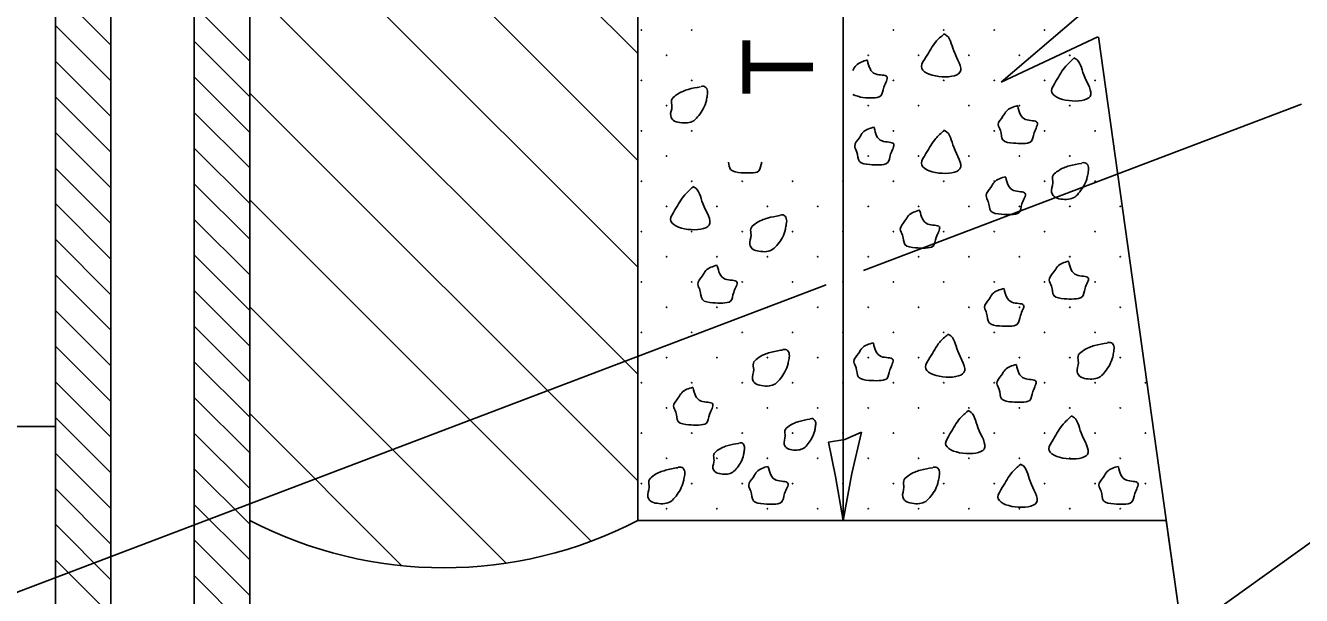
# Model space of a CAD drawing. Extents: x 99219.3 to 99253.3, y 99421.8 to 99443.8.
# Drawn here: x 99245.768 to 99248.345, y 99429.145 to 99430.297 of the extents above; entities that cross this region are included whole.
import ezdxf

# ---------------------------------------------------------------- set-up
doc = ezdxf.new("R2010")
doc.units = 0
for name, color, linetype in [('Design_PR_Railroad Track', 7, 'Continuous'), ('Design_PR_Roadway Dimensions', 7, 'Continuous'), ('Design_PR_Roadway Notes', 7, 'Continuous'), ('Drainage_PR_Adjustment Items', 7, 'Continuous'), ('Level 18', 7, 'Continuous'), ('Level 21', 7, 'Continuous'), ('Level 43', 7, 'Continuous'), ('Level 8', 7, 'Continuous')]:
    doc.layers.add(name, color=color, linetype=linetype)

msp = doc.modelspace()

# ---------------------------------------------------------------- linework, layer by layer
at = {"layer": 'Design_PR_Railroad Track'}
for p, q in [((99245.941, 99430.2568), (99245.8291, 99430.3687)), ((99246.221, 99430.2249), (99246.1089, 99430.337)), ((99245.941, 99430.1848), (99245.8291, 99430.2967)), ((99246.221, 99430.1529), (99246.1089, 99430.265)), ((99245.941, 99430.1128), (99245.8291, 99430.2247)), ((99246.221, 99430.0809), (99246.1089, 99430.193)), ((99245.941, 99430.0409), (99245.8291, 99430.1528)), ((99246.221, 99430.009), (99246.1089, 99430.1211)), ((99245.941, 99429.9689), (99245.8291, 99430.0808)), ((99246.221, 99429.937), (99246.1089, 99430.0491)), ((99245.941, 99429.8969), (99245.8291, 99430.0089)), ((99246.221, 99429.8651), (99246.1089, 99429.9772)), ((99245.941, 99429.825), (99245.8291, 99429.9369)), ((99246.221, 99429.7931), (99246.1089, 99429.9052)), ((99245.941, 99429.753), (99245.8291, 99429.8649)), ((99246.221, 99429.7211), (99246.1089, 99429.8332)), ((99245.941, 99429.6811), (99245.8291, 99429.793)), ((99246.221, 99429.6492), (99246.1089, 99429.7613)), ((99245.941, 99429.6091), (99245.8291, 99429.721)), ((99246.221, 99429.5772), (99246.1089, 99429.6893)), ((99245.941, 99429.5371), (99245.8291, 99429.6491)), ((99246.221, 99429.5053), (99246.1089, 99429.6174)), ((99245.941, 99429.4652), (99245.8291, 99429.5771)), ((99246.221, 99429.4333), (99246.1089, 99429.5454)), ((99245.941, 99429.3932), (99245.8291, 99429.5051)), ((99246.221, 99429.3613), (99246.1089, 99429.4734)), ((99245.941, 99429.3213), (99245.8291, 99429.4332)), ((99246.221, 99429.2894), (99246.1089, 99429.4015)), ((99245.941, 99429.2493), (99245.8291, 99429.3612)), ((99246.221, 99429.2174), (99246.1089, 99429.3295)), ((99245.941, 99429.1773), (99245.8291, 99429.2893)), ((99246.221, 99429.1454), (99246.1089, 99429.2575)), ((99245.941, 99429.1054), (99245.8291, 99429.2173)), ((99246.221, 99429.0735), (99246.1089, 99429.1856))]:
    msp.add_line(p, q, dxfattribs=at)
at = {"layer": 'Design_PR_Roadway Dimensions'}
for p, q in [((99248.1113, 99430.5011), (99247.738, 99430.1823)), ((99247.738, 99430.1823), (99247.9337, 99430.2736)), ((99247.9346, 99430.2738), (99248.1259, 99428.909))]:
    msp.add_line(p, q, dxfattribs=at)
at = {"layer": 'Design_PR_Roadway Notes'}
for p, q in [((99247.4602, 99429.8016), (99248.3446, 99430.1378)), ((99245.1143, 99428.9099), (99247.3846, 99429.7729)), ((99247.7578, 99428.8193), (99248.4581, 99429.3209))]:
    msp.add_line(p, q, dxfattribs=at)
at = {"layer": 'Drainage_PR_Adjustment Items'}
for p, q in [((99247.0047, 99430.2402), (99246.2285, 99431.0164)), ((99247.0047, 99430.0243), (99246.221, 99430.8081)), ((99247.0047, 99429.8084), (99246.221, 99430.5922)), ((99247.0047, 99429.5925), (99246.221, 99430.3763)), ((99247.0047, 99429.3767), (99246.221, 99430.1604)), ((99246.9105, 99429.255), (99246.221, 99429.9445)), ((99246.7389, 99429.2107), (99246.221, 99429.7286)), ((99246.5281, 99429.2056), (99246.221, 99429.5127))]:
    msp.add_line(p, q, dxfattribs=at)
at = {"layer": 'Level 18'}
for centre in [(99247.0118, 99430.2876), (99247.1136, 99430.2876), (99247.5207, 99430.2876), (99247.6225, 99430.2876), (99247.7242, 99430.2876), (99247.826, 99430.2876), (99247.0627, 99430.2367), (99247.4698, 99430.2367), (99247.5716, 99430.2367), (99247.6733, 99430.2367), (99247.7751, 99430.2367), (99247.8769, 99430.2367), (99247.0118, 99430.1858), (99247.1136, 99430.1858), (99247.5207, 99430.1858), (99247.6225, 99430.1858), (99247.7242, 99430.1858), (99247.826, 99430.1858), (99247.9278, 99430.1858), (99247.0627, 99430.1349), (99247.4698, 99430.1349), (99247.5716, 99430.1349), (99247.6733, 99430.1349), (99247.7751, 99430.1349), (99247.8769, 99430.1349), (99247.0118, 99430.084), (99247.1136, 99430.084), (99247.5207, 99430.084), (99247.6225, 99430.084), (99247.7242, 99430.084), (99247.826, 99430.084), (99247.9278, 99430.084), (99247.0627, 99430.0331), (99247.4698, 99430.0331), (99247.5716, 99430.0331), (99247.6733, 99430.0331), (99247.7751, 99430.0331), (99247.8769, 99430.0331), (99247.0118, 99429.9822), (99247.1136, 99429.9822), (99247.2154, 99429.9822), (99247.3171, 99429.9822), (99247.4189, 99429.9822), (99247.5207, 99429.9822), (99247.6225, 99429.9822), (99247.7242, 99429.9822), (99247.826, 99429.9822), (99247.9278, 99429.9822), (99247.0627, 99429.9313), (99247.1645, 99429.9313), (99247.2662, 99429.9313), (99247.368, 99429.9313), (99247.4698, 99429.9313), (99247.5716, 99429.9313), (99247.6733, 99429.9313), (99247.7751, 99429.9313), (99247.8769, 99429.9313), (99247.9787, 99429.9313), (99247.0118, 99429.8805), (99247.1136, 99429.8805), (99247.2154, 99429.8805), (99247.3171, 99429.8805), (99247.4189, 99429.8805), (99247.5207, 99429.8805), (99247.6225, 99429.8805), (99247.7242, 99429.8805), (99247.826, 99429.8805), (99247.9278, 99429.8805), (99247.0627, 99429.8296), (99247.1645, 99429.8296), (99247.2662, 99429.8296), (99247.368, 99429.8296), (99247.4698, 99429.8296), (99247.5716, 99429.8296), (99247.6733, 99429.8296), (99247.7751, 99429.8296), (99247.8769, 99429.8296), (99247.9787, 99429.8296), (99247.0118, 99429.7787), (99247.1136, 99429.7787), (99247.2154, 99429.7787), (99247.3171, 99429.7787), (99247.4189, 99429.7787), (99247.5207, 99429.7787), (99247.6225, 99429.7787), (99247.7242, 99429.7787), (99247.826, 99429.7787), (99247.9278, 99429.7787), (99247.0627, 99429.7278), (99247.1645, 99429.7278), (99247.2662, 99429.7278), (99247.368, 99429.7278), (99247.4698, 99429.7278), (99247.5716, 99429.7278), (99247.6733, 99429.7278), (99247.7751, 99429.7278), (99247.8769, 99429.7278), (99247.9787, 99429.7278), (99247.0118, 99429.6769), (99247.1136, 99429.6769), (99247.2154, 99429.6769), (99247.3171, 99429.6769), (99247.4189, 99429.6769), (99247.5207, 99429.6769), (99247.6225, 99429.6769), (99247.7242, 99429.6769), (99247.826, 99429.6769), (99247.9278, 99429.6769), (99247.0627, 99429.626), (99247.1645, 99429.626), (99247.2662, 99429.626), (99247.368, 99429.626), (99247.4698, 99429.626), (99247.5716, 99429.626), (99247.6733, 99429.626), (99247.7751, 99429.626), (99247.8769, 99429.626), (99247.9787, 99429.626), (99247.0118, 99429.5751), (99247.1136, 99429.5751), (99247.2154, 99429.5751), (99247.3171, 99429.5751), (99247.4189, 99429.5751), (99247.5207, 99429.5751), (99247.6225, 99429.5751), (99247.7242, 99429.5751), (99247.826, 99429.5751), (99247.9278, 99429.5751), (99248.0295, 99429.5751), (99247.0627, 99429.5242), (99247.1645, 99429.5242), (99247.2662, 99429.5242), (99247.368, 99429.5242), (99247.4698, 99429.5242), (99247.5716, 99429.5242), (99247.6733, 99429.5242), (99247.7751, 99429.5242), (99247.8769, 99429.5242), (99247.9787, 99429.5242), (99247.0118, 99429.4734), (99247.1136, 99429.4734), (99247.2154, 99429.4734), (99247.3171, 99429.4734), (99247.4189, 99429.4734), (99247.5207, 99429.4734), (99247.6225, 99429.4734), (99247.7242, 99429.4734), (99247.826, 99429.4734), (99247.9278, 99429.4734), (99248.0295, 99429.4734), (99247.0627, 99429.4225), (99247.1645, 99429.4225), (99247.2662, 99429.4225), (99247.368, 99429.4225), (99247.4698, 99429.4225), (99247.5716, 99429.4225), (99247.6733, 99429.4225), (99247.7751, 99429.4225), (99247.8769, 99429.4225), (99247.9787, 99429.4225), (99247.0118, 99429.3716), (99247.1136, 99429.3716), (99247.2154, 99429.3716), (99247.3171, 99429.3716), (99247.4189, 99429.3716), (99247.5207, 99429.3716), (99247.6225, 99429.3716), (99247.7242, 99429.3716), (99247.826, 99429.3716), (99247.9278, 99429.3716), (99248.0295, 99429.3716), (99247.0627, 99429.3207), (99247.1645, 99429.3207), (99247.2662, 99429.3207), (99247.368, 99429.3207), (99247.4698, 99429.3207), (99247.5716, 99429.3207), (99247.6733, 99429.3207), (99247.7751, 99429.3207), (99247.8769, 99429.3207), (99247.9787, 99429.3207)]:
    msp.add_circle(centre, 0.00048, dxfattribs=at)
for points in [[(99247.6226, 99430.2793), (99247.6062, 99430.2637), (99247.5863, 99430.2329), (99247.5773, 99430.2139), (99247.6551, 99430.2023), (99247.6426, 99430.2456), (99247.6251, 99430.2787), (99247.622, 99430.2801)], [(99247.8853, 99430.2305), (99247.8688, 99430.2149), (99247.8488, 99430.1841), (99247.8401, 99430.1651), (99247.9178, 99430.1535), (99247.9053, 99430.197), (99247.8879, 99430.2299), (99247.8847, 99430.2313)], [(99247.4683, 99430.2271), (99247.4455, 99430.2161), (99247.4385, 99430.2056)], [(99247.4385, 99430.1576), (99247.4593, 99430.1512), (99247.4793, 99430.1506), (99247.4952, 99430.1546), (99247.5015, 99430.1722), (99247.5079, 99430.1932), (99247.4844, 99430.199), (99247.4683, 99430.2259)], [(99247.1313, 99430.1728), (99247.1065, 99430.1677), (99247.0953, 99430.1637), (99247.081, 99430.1555), (99247.0729, 99430.1461), (99247.0736, 99430.1332), (99247.071, 99430.1142), (99247.0761, 99430.1057), (99247.0894, 99430.1006), (99247.1049, 99430.1003), (99247.1175, 99430.1045), (99247.1278, 99430.1153), (99247.1368, 99430.1286), (99247.143, 99430.1453), (99247.1449, 99430.1555), (99247.1449, 99430.1671), (99247.1379, 99430.1741), (99247.1323, 99430.1735)], [(99247.7716, 99430.1349), (99247.7488, 99430.124), (99247.7419, 99430.1134), (99247.7323, 99430.0965), (99247.7368, 99430.0846), (99247.7419, 99430.0655), (99247.7629, 99430.0591), (99247.7826, 99430.0585), (99247.7987, 99430.0624), (99247.8048, 99430.0801), (99247.8112, 99430.101), (99247.7877, 99430.1069), (99247.7716, 99430.1338)], [(99247.4819, 99430.0916), (99247.4589, 99430.0807), (99247.4519, 99430.07), (99247.4425, 99430.0532), (99247.4468, 99430.0412), (99247.4519, 99430.0222), (99247.4729, 99430.0158), (99247.4929, 99430.0152), (99247.5087, 99430.0191), (99247.515, 99430.0367), (99247.5213, 99430.0577), (99247.4977, 99430.0636), (99247.4819, 99430.0905)], [(99247.6226, 99430.0844), (99247.6062, 99430.0687), (99247.5863, 99430.0379), (99247.5773, 99430.0187), (99247.6551, 99430.0073), (99247.6426, 99430.0507), (99247.6251, 99430.0838), (99247.622, 99430.0851)], [(99247.1879, 99430.0207), (99247.1921, 99430.006), (99247.2131, 99429.9995), (99247.2328, 99429.9989), (99247.2489, 99430.0029), (99247.255, 99430.0205), (99247.2551, 99430.0207)], [(99247.9006, 99430.0183), (99247.8758, 99430.0132), (99247.8645, 99430.0093), (99247.8503, 99430.0011), (99247.8422, 99429.9917), (99247.8426, 99429.9788), (99247.8402, 99429.9597), (99247.8452, 99429.9514), (99247.8586, 99429.9462), (99247.8739, 99429.9458), (99247.8867, 99429.9502), (99247.897, 99429.9609), (99247.9059, 99429.9743), (99247.9122, 99429.9909), (99247.9141, 99430.0011), (99247.9141, 99430.0126), (99247.9071, 99430.0197), (99247.9014, 99430.0191)], [(99247.7474, 99429.9913), (99247.7245, 99429.9805), (99247.7174, 99429.9698), (99247.7078, 99429.9531), (99247.7123, 99429.941), (99247.7174, 99429.922), (99247.7383, 99429.9155), (99247.7583, 99429.9149), (99247.7743, 99429.9188), (99247.7802, 99429.9365), (99247.7868, 99429.9576), (99247.7633, 99429.9635), (99247.7474, 99429.9903)], [(99247.116, 99429.9705), (99247.0996, 99429.9549), (99247.0796, 99429.9241), (99247.0708, 99429.9051), (99247.1486, 99429.8935), (99247.136, 99429.937), (99247.1186, 99429.9699), (99247.1155, 99429.9713)], [(99247.574, 99429.9237), (99247.551, 99429.9127), (99247.544, 99429.9021), (99247.5346, 99429.8853), (99247.5391, 99429.8733), (99247.544, 99429.8542), (99247.5651, 99429.8479), (99247.585, 99429.8473), (99247.6008, 99429.8512), (99247.6071, 99429.8688), (99247.6136, 99429.8898), (99247.5901, 99429.8957), (99247.574, 99429.9225)], [(99247.2912, 99429.9127), (99247.2664, 99429.9077), (99247.2551, 99429.9037), (99247.2409, 99429.8957), (99247.2327, 99429.8861), (99247.2332, 99429.8732), (99247.2307, 99429.8542), (99247.2358, 99429.8457), (99247.2493, 99429.8408), (99247.2646, 99429.8402), (99247.2771, 99429.8447), (99247.2876, 99429.8553), (99247.2966, 99429.8686), (99247.3026, 99429.8853), (99247.3045, 99429.8957), (99247.3045, 99429.9071), (99247.2978, 99429.9141), (99247.292, 99429.9135)], [(99247.8747, 99429.8208), (99247.8519, 99429.8099), (99247.8448, 99429.7993), (99247.8351, 99429.7824), (99247.8397, 99429.7703), (99247.8448, 99429.7513), (99247.8657, 99429.7448), (99247.8857, 99429.7444), (99247.9016, 99429.7484), (99247.9076, 99429.766), (99247.9141, 99429.7869), (99247.8906, 99429.7928), (99247.8747, 99429.8197)], [(99247.165, 99429.8126), (99247.1421, 99429.8016), (99247.1351, 99429.791), (99247.1257, 99429.7742), (99247.1302, 99429.7622), (99247.1351, 99429.7432), (99247.156, 99429.7368), (99247.176, 99429.7362), (99247.192, 99429.7401), (99247.1982, 99429.7577), (99247.2046, 99429.7787), (99247.1811, 99429.7846), (99247.165, 99429.8114)], [(99247.7441, 99429.7657), (99247.7211, 99429.7548), (99247.714, 99429.7442), (99247.7047, 99429.7274), (99247.7089, 99429.7154), (99247.714, 99429.6962), (99247.7351, 99429.6899), (99247.7551, 99429.6893), (99247.7709, 99429.6933), (99247.7772, 99429.7109), (99247.7834, 99429.7319), (99247.7599, 99429.7378), (99247.7441, 99429.7646)], [(99247.6309, 99429.6727), (99247.6141, 99429.657), (99247.5944, 99429.6261), (99247.5854, 99429.607), (99247.6631, 99429.5957), (99247.6506, 99429.639), (99247.6333, 99429.6721), (99247.6302, 99429.6735)], [(99247.2966, 99429.6412), (99247.2716, 99429.6361), (99247.2602, 99429.6322), (99247.2462, 99429.6241), (99247.2379, 99429.6145), (99247.2386, 99429.6018), (99247.236, 99429.5826), (99247.2411, 99429.5743), (99247.2544, 99429.5693), (99247.2699, 99429.5687), (99247.2824, 99429.5732), (99247.2928, 99429.5838), (99247.3018, 99429.5972), (99247.3079, 99429.6137), (99247.3099, 99429.6241), (99247.3099, 99429.6355), (99247.303, 99429.6425), (99247.2974, 99429.642)], [(99247.4803, 99429.6558), (99247.4574, 99429.6451), (99247.4503, 99429.6343), (99247.4409, 99429.6177), (99247.4452, 99429.6055), (99247.4503, 99429.5865), (99247.4713, 99429.58), (99247.4913, 99429.5794), (99247.5071, 99429.5833), (99247.5134, 99429.601), (99247.5197, 99429.6222), (99247.4961, 99429.6281), (99247.4803, 99429.6549)], [(99247.9522, 99429.6553), (99247.9272, 99429.6504), (99247.9159, 99429.6465), (99247.9017, 99429.6382), (99247.8935, 99429.6288), (99247.8942, 99429.6159), (99247.8916, 99429.5969), (99247.8967, 99429.5885), (99247.91, 99429.5833), (99247.9255, 99429.5828), (99247.9381, 99429.5873), (99247.9484, 99429.5978), (99247.9574, 99429.6114), (99247.9635, 99429.6278), (99247.9655, 99429.6382), (99247.9655, 99429.6498), (99247.9586, 99429.6566), (99247.953, 99429.6563)], [(99247.7691, 99429.6121), (99247.7462, 99429.6012), (99247.7391, 99429.5906), (99247.7296, 99429.5737), (99247.7341, 99429.5618), (99247.7391, 99429.5428), (99247.7602, 99429.5363), (99247.7799, 99429.5357), (99247.7959, 99429.5396), (99247.8021, 99429.5573), (99247.8085, 99429.5782), (99247.785, 99429.5841), (99247.7691, 99429.611)], [(99247.1163, 99429.5661), (99247.0933, 99429.5551), (99247.0863, 99429.5446), (99247.0768, 99429.5277), (99247.0814, 99429.5158), (99247.0863, 99429.4968), (99247.1074, 99429.4903), (99247.1273, 99429.4897), (99247.1431, 99429.4936), (99247.1493, 99429.5113), (99247.1559, 99429.5322), (99247.1323, 99429.5381), (99247.1163, 99429.5649)], [(99247.6714, 99429.5183), (99247.6548, 99429.5027), (99247.6349, 99429.4717), (99247.6261, 99429.4527), (99247.7038, 99429.4413), (99247.6913, 99429.4846), (99247.674, 99429.5177), (99247.6708, 99429.5191)], [(99247.8798, 99429.5073), (99247.8634, 99429.4917), (99247.8436, 99429.4609), (99247.8346, 99429.4419), (99247.9124, 99429.4305), (99247.8998, 99429.4738), (99247.8824, 99429.5069), (99247.8794, 99429.5083)], [(99247.3518, 99429.5015), (99247.3304, 99429.4971), (99247.3209, 99429.4938), (99247.3087, 99429.4867), (99247.3017, 99429.4787), (99247.3022, 99429.4676), (99247.3001, 99429.4513), (99247.3044, 99429.4441), (99247.3159, 99429.4397), (99247.3291, 99429.4394), (99247.3398, 99429.443), (99247.3487, 99429.4522), (99247.3563, 99429.4638), (99247.3618, 99429.478), (99247.3633, 99429.4867), (99247.3633, 99429.4965), (99247.3574, 99429.5027), (99247.3526, 99429.5022)], [(99247.2081, 99429.4527), (99247.187, 99429.4483), (99247.1772, 99429.445), (99247.165, 99429.438), (99247.158, 99429.4299), (99247.1587, 99429.4188), (99247.1564, 99429.4025), (99247.1607, 99429.3952), (99247.1724, 99429.391), (99247.1854, 99429.3906), (99247.1962, 99429.3945), (99247.205, 99429.4035), (99247.2129, 99429.415), (99247.2182, 99429.4292), (99247.2197, 99429.438), (99247.2197, 99429.4478), (99247.2139, 99429.4539), (99247.2089, 99429.4534)], [(99247.0853, 99429.4035), (99247.0604, 99429.3984), (99247.0493, 99429.3945), (99247.0349, 99429.3865), (99247.027, 99429.3768), (99247.0275, 99429.3639), (99247.025, 99429.3449), (99247.0298, 99429.3365), (99247.0434, 99429.3316), (99247.0588, 99429.331), (99247.0714, 99429.3355), (99247.0818, 99429.3461), (99247.0905, 99429.3596), (99247.0968, 99429.3761), (99247.0988, 99429.3865), (99247.0988, 99429.3978), (99247.0917, 99429.4049), (99247.0863, 99429.4043)], [(99247.268, 99429.4062), (99247.245, 99429.3954), (99247.2379, 99429.3847), (99247.2285, 99429.368), (99247.2331, 99429.3559), (99247.2379, 99429.3369), (99247.2591, 99429.3304), (99247.2789, 99429.3298), (99247.2947, 99429.3337), (99247.301, 99429.3514), (99247.3076, 99429.3725), (99247.2841, 99429.3784), (99247.268, 99429.4052)], [(99247.6, 99429.4035), (99247.5752, 99429.3984), (99247.5639, 99429.3945), (99247.5497, 99429.3865), (99247.5415, 99429.3768), (99247.542, 99429.3639), (99247.5395, 99429.3449), (99247.5446, 99429.3365), (99247.5581, 99429.3316), (99247.5734, 99429.331), (99247.5859, 99429.3355), (99247.5964, 99429.3461), (99247.6054, 99429.3596), (99247.6114, 99429.3761), (99247.6133, 99429.3865), (99247.6133, 99429.3978), (99247.6065, 99429.4049), (99247.6008, 99429.4043)], [(99247.777, 99429.41), (99247.7605, 99429.3943), (99247.7406, 99429.3635), (99247.7317, 99429.3443), (99247.8095, 99429.333), (99247.7968, 99429.3762), (99247.7795, 99429.4094), (99247.7763, 99429.4107)], [(99247.9749, 99429.4062), (99247.9519, 99429.3954), (99247.9448, 99429.3847), (99247.9355, 99429.368), (99247.94, 99429.3559), (99247.9448, 99429.3369), (99247.966, 99429.3304), (99247.9859, 99429.3298), (99248.0017, 99429.3337), (99248.008, 99429.3514), (99248.0145, 99429.3725), (99247.991, 99429.3784), (99247.9749, 99429.4052)]]:
    msp.add_spline(points, degree=3, dxfattribs=at)
at = {"layer": 'Level 21'}
for p, q in [((99245.8291, 99429.487), (99244.4333, 99429.4811)), ((99245.8291, 99428.5089), (99245.8291, 99429.487)), ((99246.221, 99429.2968), (99246.221, 99428.503)), ((99248.0714, 99429.2969), (99247.0048, 99429.2967)), ((99248.1259, 99428.909), (99248.0715, 99429.2969))]:
    msp.add_line(p, q, dxfattribs=at)
for points in [[(99246.221, 99429.2968), (99246.221, 99429.2968)], [(99248.0715, 99429.2969), (99248.0714, 99429.2969)]]:
    msp.add_lwpolyline(points, dxfattribs=at)
msp.add_arc((99246.6131, 99430.0544), 0.853, 242.6406, 297.3431, dxfattribs=at)
at = {"layer": 'Level 43'}
msp.add_line((99247.4192, 99431.1709), (99247.4192, 99429.2969), dxfattribs=at)
msp.add_lwpolyline([(99247.4565, 99429.475), (99247.4223, 99429.4605), (99247.3894, 99429.4549), (99247.4038, 99429.386), (99247.4192, 99429.2969), (99247.4365, 99429.3919)], close=True, dxfattribs=at)
at = {"layer": 'Level 8'}
for p, q in [((99247.0048, 99431.0883), (99247.0048, 99429.2967)), ((99246.1089, 99428.503), (99246.1089, 99431.0164)), ((99246.221, 99428.503), (99246.221, 99431.0164)), ((99245.8291, 99430.9443), (99245.8291, 99428.5088)), ((99245.941, 99430.9443), (99245.941, 99428.5112)), ((99244.4333, 99429.487), (99245.8291, 99429.487)), ((99247.0048, 99429.2969), (99248.0714, 99429.2969))]:
    msp.add_line(p, q, dxfattribs=at)
msp.add_arc((99246.6131, 99430.0544), 0.853, 242.6406, 297.3431, dxfattribs=at)

# ---------------------------------------------------------------- texts
at = {"layer": 'Design_PR_Roadway Dimensions'}
msp.add_text('T', height=0.1425, rotation=90, dxfattribs=at).set_placement((99247.3584, 99430.1548))

doc.saveas('drawing.dxf')
